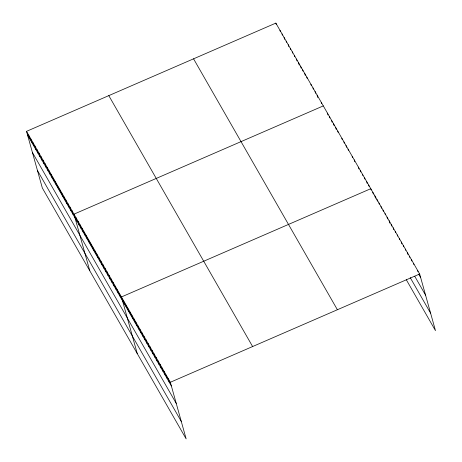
<?xml version="1.0" encoding="UTF-8"?>
<svg xmlns="http://www.w3.org/2000/svg" width="462" height="462" viewBox="0 0 462 462"><rect width="100%" height="100%" fill="white"/><g stroke="black" fill="none" stroke-linecap="round" stroke-linejoin="round"><path stroke-width="0.69" d="M26.519 131.347L170.339 382.265L186.151 438.9L42.331 187.988L26.519 131.347L275.849 23.1L419.669 274.012L435.481 330.653L406.283 279.701M323.308 105.902L73.978 214.149L89.79 270.79M170.339 382.265L419.669 274.012M418.659 274.128L420.697 277.679M414.709 276.201L425.577 295.16M410.227 277.627L430.601 313.172M193.566 58.824L337.393 309.736M108.795 95.628L252.616 346.54M27.541 135.02L171.362 385.932M32.421 152.495L176.241 403.413M37.451 170.507L181.271 421.419M417.631 270.461L417.977 271.679M413.559 263.352L413.9 264.57M411.521 259.794L411.861 261.018M409.482 256.243L409.823 257.461M407.444 252.685L407.958 254.522M405.411 249.133L405.752 250.352M403.372 245.576L403.713 246.8M401.334 242.024L401.848 243.855M399.295 238.467L399.636 239.691M397.256 234.915L397.597 236.134M395.224 231.358L395.564 232.582M393.185 227.806L393.693 229.637M391.147 224.249L391.661 226.085M389.108 220.697L389.789 223.14M387.069 217.14L387.583 218.976M385.031 213.583L385.377 214.807M382.998 210.031L383.339 211.255M380.959 206.474L381.473 208.31M378.921 202.922L379.262 204.146M376.882 199.365L377.396 201.201M374.844 195.813L375.531 198.256M372.811 192.256L373.319 194.092M371.113 189.928L370.772 188.704L121.437 296.951L137.254 353.592M368.705 185.1L369.051 186.325M366.643 181.502L367.157 183.339M364.582 177.905L364.922 179.123M362.52 174.301L362.861 175.525M360.452 170.703L360.793 171.928M358.391 167.105L358.905 168.936M354.262 159.904L354.776 161.735M352.2 156.3L352.541 157.525M348.071 149.105L348.412 150.323M346.009 145.501L346.523 147.338M343.947 141.903L344.288 143.128M341.88 138.3L342.221 139.524M337.757 131.104L338.097 132.323M335.689 127.5L336.203 129.337M333.628 123.903L334.142 125.733M331.566 120.299L332.074 122.135M329.498 116.701L329.845 117.925M327.437 113.103L327.951 114.934M321.246 102.304L321.587 103.523M317.117 95.103L317.804 97.546M315.055 91.499L315.569 93.336M312.993 87.901L313.334 89.126M310.932 84.303L311.272 85.522M306.803 77.102L307.143 78.326M304.741 73.498L305.249 75.335M302.674 69.901L303.014 71.125M300.612 66.303L301.126 68.133M298.55 62.699L299.232 65.148M296.483 59.101L296.997 60.932M294.421 55.498L294.762 56.722M292.359 51.9L292.7 53.124M290.292 48.302L290.633 49.521M288.23 44.699L288.744 46.535M286.169 41.101L286.509 42.325M284.101 37.503L284.615 39.334M282.039 33.899L282.38 35.124M279.978 30.301L280.318 31.52M275.849 23.1L276.189 24.324M168.301 378.707L169.323 382.374M166.262 375.156L167.284 378.823M164.224 371.598L165.252 375.265M162.185 368.047L163.213 371.714M160.152 364.489L161.174 368.156M158.114 360.938L159.136 364.605M156.075 357.38L157.097 361.047M154.037 353.828L155.065 357.496M151.998 350.271L153.026 353.938M149.965 346.719L150.987 350.387M147.927 343.162L148.949 346.829M145.888 339.61L146.91 343.278M143.849 336.053L144.872 339.72M141.811 332.496L142.839 336.169M139.778 328.944L140.8 332.611M137.74 325.387L138.762 329.059M135.701 321.835L136.723 325.502M133.662 318.278L134.685 321.95M131.624 314.726L132.652 318.393M129.591 311.169L130.613 314.836M127.552 307.617L128.575 311.284M125.514 304.06L126.536 307.727M123.475 300.508L124.497 304.175M119.375 293.353L120.397 297.02M117.313 289.755L118.336 293.422M115.246 286.151L116.274 289.818M113.184 282.553L114.206 286.221M111.123 278.95L112.145 282.617M109.055 275.352L110.083 279.019M106.993 271.754L108.016 275.421M104.932 268.151L105.954 271.818M102.864 264.553L103.892 268.22M100.803 260.949L101.825 264.622M98.741 257.351L99.763 261.018M96.674 253.754L97.701 257.421M94.612 250.15L95.634 253.817M92.55 246.552L93.572 250.219M90.483 242.948L91.511 246.621M88.421 239.351L89.443 243.018M86.359 235.753L87.382 239.42M84.298 232.149L85.32 235.816M82.23 228.551L83.258 232.219M80.169 224.954L81.191 228.621M78.107 221.35L79.129 225.017M76.039 217.752L77.067 221.419M71.916 210.551L72.938 214.218M69.849 206.953L70.877 210.62M67.787 203.349L68.809 207.016M65.725 199.751L66.747 203.419M63.658 196.148L64.686 199.821M61.596 192.55L62.618 196.217M59.534 188.952L60.557 192.619M57.467 185.349L58.495 189.016M55.405 181.751L56.428 185.418M53.344 178.147L54.366 181.82M51.276 174.549L52.304 178.217M49.215 170.952L50.237 174.619M47.153 167.348L48.175 171.015M45.085 163.75L46.113 167.417M43.024 160.152L44.046 163.819M40.962 156.549L41.984 160.216M38.895 152.951L39.923 156.618M36.833 149.347L37.855 153.014M34.771 145.749L35.793 149.417M32.71 142.152L33.732 145.819M30.642 138.548L31.67 142.215M28.58 134.95L29.603 138.617"/></g></svg>
